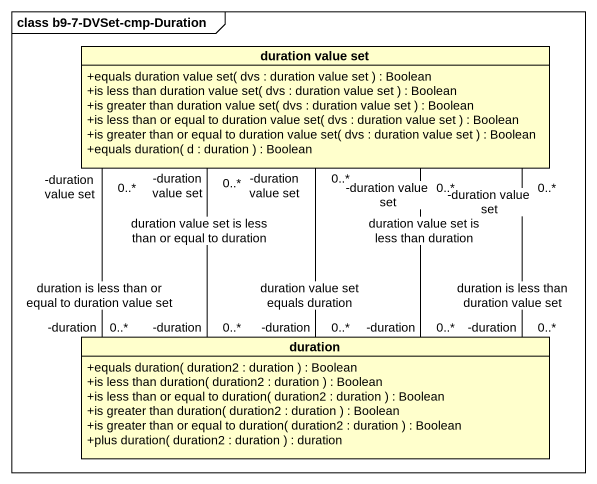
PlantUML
@startuml
mainframe class b9-7-DVSet-cmp-Duration
hide circle
hide empty members
skinparam classAttributeIconSize 0
class "duration value set" as duration_value_set {
  +equals duration value set( dvs : duration value set ) : Boolean
  +is less than duration value set( dvs : duration value set ) : Boolean
  +is greater than duration value set( dvs : duration value set ) : Boolean
  +is less than or equal to duration value set( dvs : duration value set ) : Boolean
  +is greater than or equal to duration value set( dvs : duration value set ) : Boolean
  +equals duration( d : duration ) : Boolean
}
class duration {
  +equals duration( duration2 : duration ) : Boolean
  +is less than duration( duration2 : duration ) : Boolean
  +is less than or equal to duration( duration2 : duration ) : Boolean
  +is greater than duration( duration2 : duration ) : Boolean
  +is greater than or equal to duration( duration2 : duration ) : Boolean
  +plus duration( duration2 : duration ) : duration
}
duration_value_set "-duration value set\n0..*" -- "-duration\n0..*" duration : duration value set is less than duration
duration_value_set "-duration value set\n0..*" -- "-duration\n0..*" duration : duration value set is less than or equal to duration
duration_value_set "-duration value set\n0..*" -- "-duration\n0..*" duration : duration value set equals duration
duration_value_set "-duration value set\n0..*" -- "-duration\n0..*" duration : duration is less than or equal to duration value set
duration "-duration\n0..*" -up- "-duration value set\n0..*" duration_value_set : duration is less than duration value set
@enduml
